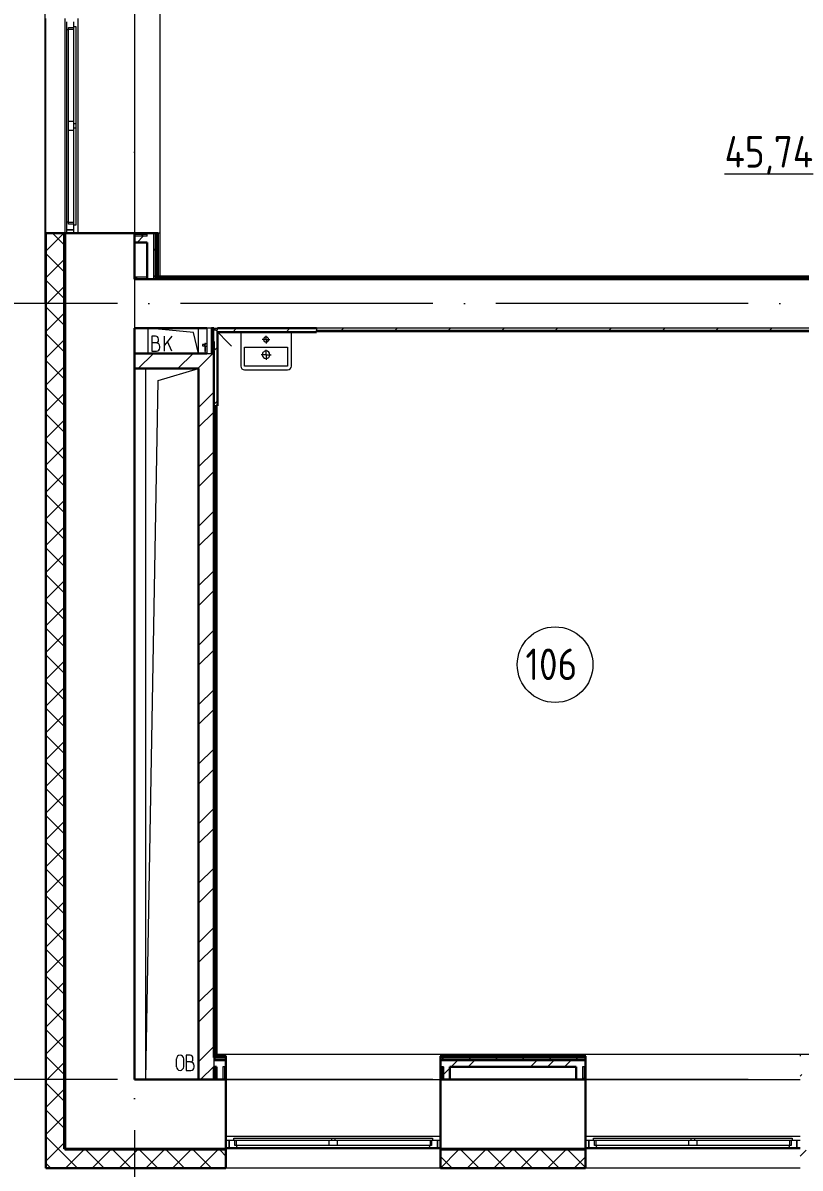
# Model space of a CAD drawing. Header units: millimetres. Extents: x -21010 to 105841, y -18351 to 135084.
# Drawn here: x -13623 to -7463, y -4227 to 4850 of the extents above; entities that cross this region are included whole.
import ezdxf

# ---------------------------------------------------------------- set-up
doc = ezdxf.new("R2010")
doc.units = ezdxf.units.MM
doc.linetypes.add('ADSK_Линия сетки', pattern=[2500, 2000, -250, 0, -250])
for name, color, linetype, lineweight in [('_ Окна', 7, 'Continuous', 9), ('Марки помещений', 7, 'Continuous', 9), ('Оборудование', 7, 'Continuous', 18), ('Ограждение', 7, 'Continuous', 9), ('Окна', 7, 'Continuous', 9), ('Оси', 7, 'Continuous', 9), ('Перекрытие', 7, 'Continuous', 18), ('Стены внутренние', 7, 'Continuous', 18), ('Стены наружные', 7, 'Continuous', 18), ('Стены штриховка', 7, 'Continuous', 13), ('Узлы', 7, 'Continuous', 18)]:
    doc.layers.add(name, color=color, linetype=linetype, lineweight=lineweight)
doc.styles.add('GOST Common_3', font='GOST_Common.ttf', dxfattribs={"height": 3.5})

# ---------------------------------------------------------------- blocks, each defined once
blk = doc.blocks.new('1 этаж 21082025')
at = {"lineweight": 18}
for p, q in [((-6532.3, -41078.4), (-6892, -41045)), ((-6892, -41245), (-6892, -41045)), ((-6833, -41107.3), (-6863, -41107.3)), ((-6863, -41107.3), (-6863, -41227.3)), ((-6703, -41107.3), (-6763, -41178.8)), ((-6763, -41227.3), (-6763, -41107.3)), ((-6492, -41245), (-6532.3, -41078.4)), ((-6829.6, -41160.6), (-6863, -41160.6)), ((-6809.6, -41140.6), (-6809.6, -41130.6)), ((-6799.6, -41200.6), (-6799.6, -41190.6)), ((-6703, -41227.3), (-6738.9, -41150.1)), ((-6863, -41227.3), (-6826.3, -41227.3)), ((-6910, -47000), (-6910, -41365)), ((-6811.7, -41459.8), (-6492, -41365)), ((-6910, -47000), (-6811.7, -41459.8)), ((-6667.7, -46898.8), (-6667.7, -46836.2)), ((-6610.3, -46898.8), (-6610.3, -46836.2)), ((-6560.1, -46807.5), (-6590.1, -46807.5)), ((-6590.1, -46807.5), (-6590.1, -46927.5)), ((-6536.8, -46840.9), (-6536.8, -46830.9)), ((-6556.8, -46860.9), (-6590.1, -46860.9)), ((-6590.1, -46927.5), (-6553.4, -46927.5)), ((-6526.8, -46900.9), (-6526.8, -46890.9))]:
    blk.add_line(p, q, dxfattribs=at)
for centre, radius, start, end in [((-6833, -41130.6), 23.3, 0, 90), ((-6829.6, -41140.6), 20, 270, 0), ((-6829.6, -41190.6), 30, 0, 90), ((-6826.3, -41200.6), 26.7, 270, 0), ((-6639, -46836.2), 28.7, 0, 180), ((-6560.1, -46830.9), 23.3, 0, 90), ((-6639, -46898.8), 28.7, 180, 0), ((-6556.8, -46840.9), 20, 270, 0), ((-6556.8, -46890.9), 30, 0, 90), ((-6553.4, -46900.9), 26.7, 270, 0)]:
    blk.add_arc(centre, radius, start, end, dxfattribs=at)
at = {"layer": '_ Окна', "lineweight": 18}
for p, q in [((-7540, -38615), (-7540, -38674.4)), ((-7523, -38661), (-7482, -38661)), ((-7523, -38673), (-7523, -38661)), ((-7482, -38653), (-7482, -38615)), ((-7540, -38674.4), (-7523, -38679)), ((-7523, -40201), (-7540, -40205.6)), ((-7540, -40205.6), (-7540, -40265)), ((-7523, -40219), (-7523, -40207)), ((-7540, -40265), (-7482, -40265)), ((-7482, -40219), (-7523, -40219)), ((-7482, -40265), (-7482, -40227)), ((-6212, -47482), (-6250, -47482)), ((-6250, -47482), (-6250, -47540)), ((-6250, -47540), (-6190.6, -47540)), ((-6204, -47523), (-6204, -47482)), ((-6192, -47523), (-6204, -47523)), ((-6190.6, -47540), (-6186, -47523)), ((-4664, -47523), (-4659.4, -47540)), ((-4659.4, -47540), (-4600, -47540)), ((-4646, -47523), (-4658, -47523)), ((-4646, -47482), (-4646, -47523)), ((-4600, -47482), (-4638, -47482)), ((-4600, -47540), (-4600, -47482)), ((-3362, -47482), (-3400, -47482)), ((-3400, -47482), (-3400, -47540)), ((-3400, -47540), (-3340.6, -47540)), ((-3354, -47523), (-3354, -47482)), ((-3342, -47523), (-3354, -47523)), ((-3340.6, -47540), (-3336, -47523)), ((-1814, -47523), (-1809.4, -47540)), ((-1809.4, -47540), (-1750, -47540)), ((-1796, -47523), (-1808, -47523)), ((-1796, -47482), (-1796, -47523)), ((-1750, -47482), (-1788, -47482)), ((-1750, -47540), (-1750, -47482))]:
    blk.add_line(p, q, dxfattribs=at)
at = {"layer": '_ Окна'}
for p, q in [((-7482, -40265), (-7540, -40265)), ((-7540, -40265), (-7540, -40290)), ((-7482, -40290), (-7482, -40265)), ((-6250, -47482), (-6275, -47482)), ((-6275, -47540), (-6250, -47540)), ((-6250, -47540), (-6250, -47482)), ((-4575, -47482), (-4600, -47482)), ((-4600, -47482), (-4600, -47540)), ((-4600, -47540), (-4575, -47540)), ((-3400, -47482), (-3425, -47482)), ((-3425, -47540), (-3400, -47540)), ((-3400, -47540), (-3400, -47482)), ((-1725, -47482), (-1750, -47482)), ((-1750, -47482), (-1750, -47540)), ((-1750, -47540), (-1725, -47540))]:
    blk.add_line(p, q, dxfattribs=at)
at = {"layer": 'Марки помещений'}
blk.add_circle((-3666.7, -43711.5), 300, dxfattribs=at)
at = {"layer": 'Оборудование'}
for p, q in [((-6390.6, -41045), (-6427, -41045)), ((-6427, -41045), (-6427, -41245)), ((-6389.7, -41244.1), (-6389.7, -41045.9)), ((-6380, -41052), (-6389.7, -41052)), ((-6380, -41073), (-6378.6, -41073)), ((-6378.5, -41073), (-6380, -41073)), ((-6379, -41237), (-6379, -41053)), ((-6372, -41064), (-6377.5, -41064)), ((-6372, -41045), (-6230.6, -41186.4)), ((-6372, -41226), (-6372, -41064)), ((-6444.9, -41172.4), (-6462.3, -41172.4)), ((-6462.3, -41172.4), (-6462.3, -41184.6)), ((-6462.3, -41184.6), (-6444.9, -41184.6)), ((-6442.9, -41170.4), (-6444.9, -41172.4)), ((-6444.9, -41172.4), (-6444.9, -41184.6)), ((-6444.9, -41184.6), (-6442.9, -41186.6)), ((-6427, -41168.9), (-6442.9, -41168.9)), ((-6442.9, -41168.9), (-6442.9, -41188.2)), ((-6442.9, -41188.2), (-6427, -41188.2)), ((-6437.4, -41165.4), (-6442.4, -41165.4)), ((-6442.4, -41165.4), (-6442.4, -41173.7)), ((-6442.4, -41183.3), (-6442.4, -41229.2)), ((-6437.4, -41173.7), (-6437.4, -41165.4)), ((-6437.4, -41229.2), (-6437.4, -41183.3)), ((-6370, -41148.5), (-6372, -41148.5)), ((-6370, -41152.5), (-6370, -41148.5)), ((-6370, -41152.5), (-6370, -41213)), ((-6442.4, -41229.2), (-6437.4, -41229.2)), ((-6427, -41245), (-6390.6, -41245)), ((-6389.7, -41238), (-6380, -41238)), ((-6378.6, -41217), (-6380, -41217)), ((-6378.6, -41217), (-6380, -41217)), ((-6377.5, -41226), (-6372, -41226)), ((-6372, -41217), (-6370, -41217)), ((-6370, -41217), (-6370, -41213))]:
    blk.add_line(p, q, dxfattribs=at)
for points, knots in [([(-6389.7, -41045.9), (-6389.7, -41045.8), (-6389.7, -41045.7), (-6389.8, -41045.5), (-6389.9, -41045.4), (-6390, -41045.2), (-6390.2, -41045.1), (-6390.4, -41045), (-6390.5, -41045), (-6390.6, -41045)], [-1, -1, -1, -1, -0.833333, -0.75, -0.583333, -0.458333, -0.333333, -0.166667, 0, 0, 0, 0]), ([(-6379, -41053), (-6379, -41052.9), (-6379, -41052.7), (-6379.1, -41052.6), (-6379.1, -41052.5), (-6379.2, -41052.4), (-6379.3, -41052.2), (-6379.5, -41052.1), (-6379.7, -41052), (-6379.9, -41052), (-6380, -41052)], [-1, -1, -1, -1, -0.833333, -0.75, -0.666667, -0.583333, -0.458333, -0.333333, -0.166667, 0, 0, 0, 0]), ([(-6377.5, -41064), (-6377.6, -41064), (-6377.8, -41064), (-6378.1, -41063.9), (-6378.2, -41063.8), (-6378.4, -41063.7), (-6378.6, -41063.6), (-6378.7, -41063.4), (-6378.8, -41063.2), (-6378.9, -41063.1), (-6379, -41062.8), (-6379, -41062.6), (-6379, -41062.5)], [-1, -1, -1, -1, -0.833333, -0.75, -0.666667, -0.583333, -0.5, -0.416667, -0.333333, -0.25, -0.166667, 0, 0, 0, 0]), ([(-6390.6, -41245), (-6390.5, -41245), (-6390.4, -41245), (-6390.2, -41244.9), (-6390, -41244.8), (-6389.9, -41244.6), (-6389.8, -41244.5), (-6389.7, -41244.3), (-6389.7, -41244.2), (-6389.7, -41244.1)], [0, 0, 0, 0, 0.166667, 0.333333, 0.458333, 0.583333, 0.708333, 0.833333, 1, 1, 1, 1]), ([(-6380, -41238), (-6379.9, -41238), (-6379.7, -41238), (-6379.5, -41237.9), (-6379.3, -41237.8), (-6379.2, -41237.6), (-6379.1, -41237.5), (-6379.1, -41237.4), (-6379, -41237.3), (-6379, -41237.1), (-6379, -41237)], [0, 0, 0, 0, 0.166667, 0.333333, 0.458333, 0.583333, 0.666667, 0.75, 0.833333, 1, 1, 1, 1]), ([(-6379, -41227.5), (-6379, -41227.4), (-6379, -41227.2), (-6378.9, -41226.9), (-6378.8, -41226.8), (-6378.7, -41226.6), (-6378.6, -41226.4), (-6378.4, -41226.3), (-6378.2, -41226.2), (-6378.1, -41226.1), (-6377.8, -41226), (-6377.6, -41226), (-6377.5, -41226)], [0, 0, 0, 0, 0.166667, 0.25, 0.333333, 0.416667, 0.5, 0.583333, 0.666667, 0.75, 0.833333, 1, 1, 1, 1])]:
    blk.add_open_spline(points, degree=3, knots=knots, dxfattribs=at)
at = {"layer": 'Ограждение'}
for p, q in [((-6800, -32930), (-6800, -40635)), ((-7450, -38590), (-7450, -40290)), ((-7000, -38590), (-7000, -40290)), ((-6800, -38590), (-6800, -40290)), ((-6800, -40290), (-6815, -40290)), ((-6900, -40640), (-7000, -40640)), ((-6800, -40630), (-1070, -40630)), ((-5557, -41070), (-170, -41070)), ((-6347, -41660), (-6347, -46800)), ((-6352, -46800), (1430, -46800)), ((-6275, -46815), (-6275, -46800)), ((-6275, -46800), (-4575, -46800)), ((-4575, -46800), (-4575, -46815)), ((-3425, -46815), (-3425, -46800)), ((-3425, -46800), (-1725, -46800)), ((-1725, -46800), (-1725, -46815)), ((-6357, -47000), (-6357, -46900)), ((-6275, -47000), (-4575, -47000)), ((-3425, -47000), (-1725, -47000)), ((-6275, -47450), (-4575, -47450)), ((-3425, -47450), (-1725, -47450))]:
    blk.add_line(p, q, dxfattribs=at)
at = {"layer": 'Окна'}
for p, q in [((-7482, -39425), (-7482, -38653)), ((-7482, -38653), (-7465, -38653)), ((-7465, -38653), (-7465, -39425)), ((-7540, -38674.4), (-7540, -40205.6)), ((-7523, -39405), (-7523, -38673)), ((-7523, -38673), (-7482, -38673)), ((-7523, -39475), (-7523, -39405)), ((-7482, -39405), (-7523, -39405)), ((-7523, -40207), (-7523, -39475)), ((-7523, -39475), (-7482, -39475)), ((-7482, -39455), (-7482, -39425)), ((-7465, -39425), (-7482, -39425)), ((-7482, -40227), (-7482, -39455)), ((-7482, -39455), (-7465, -39455)), ((-7465, -39425), (-7465, -39455)), ((-7465, -39455), (-7465, -40227)), ((-7482, -40207), (-7523, -40207)), ((-7465, -40227), (-7482, -40227)), ((-6212, -47465), (-5440, -47465)), ((-6212, -47482), (-6212, -47465)), ((-5440, -47465), (-5410, -47465)), ((-5440, -47465), (-5440, -47482)), ((-5410, -47465), (-4638, -47465)), ((-5410, -47482), (-5410, -47465)), ((-4638, -47465), (-4638, -47482)), ((-3362, -47465), (-2590, -47465)), ((-3362, -47482), (-3362, -47465)), ((-2590, -47465), (-2560, -47465)), ((-2590, -47465), (-2590, -47482)), ((-2560, -47465), (-1788, -47465)), ((-2560, -47482), (-2560, -47465)), ((-1788, -47465), (-1788, -47482)), ((-5440, -47482), (-6212, -47482)), ((-6192, -47523), (-6192, -47482)), ((-5460, -47523), (-6192, -47523)), ((-6190.6, -47540), (-4659.4, -47540)), ((-5460, -47482), (-5460, -47523)), ((-5390, -47523), (-5460, -47523)), ((-5410, -47482), (-5440, -47482)), ((-4638, -47482), (-5410, -47482)), ((-5390, -47523), (-5390, -47482)), ((-4658, -47523), (-5390, -47523)), ((-4658, -47482), (-4658, -47523)), ((-2590, -47482), (-3362, -47482)), ((-3342, -47523), (-3342, -47482)), ((-2610, -47523), (-3342, -47523)), ((-3340.6, -47540), (-1809.4, -47540)), ((-2610, -47482), (-2610, -47523)), ((-2540, -47523), (-2610, -47523)), ((-2560, -47482), (-2590, -47482)), ((-1788, -47482), (-2560, -47482)), ((-2540, -47523), (-2540, -47482)), ((-1808, -47523), (-2540, -47523)), ((-1808, -47482), (-1808, -47523))]:
    blk.add_line(p, q, dxfattribs=at)
at = {"layer": 'Оси', "linetype": 'ADSK_Линия сетки'}
for p, q in [((-7000, -29900), (-7000, -60626.1)), ((62867.3, -40850), (-14072.3, -40850)), ((62867.3, -47000), (-14072.3, -47000))]:
    blk.add_line(p, q, dxfattribs=at)
at = {"layer": 'Перекрытие', "color": 49, "true_color": 0x464646}
for p, q in [((-6892, -41245), (-6892, -41045)), ((-6910, -47000), (-6910, -41365))]:
    blk.add_line(p, q, dxfattribs=at)
at = {"layer": 'Стены внутренние'}
for p, q in [((-7702, -40290), (-7702, -38590)), ((-7550, -40290), (-7550, -38590)), ((-6372, -41045), (-6342, -41045)), ((-4575, -47550), (-6275, -47550)), ((-1725, -47550), (-3425, -47550)), ((-4575, -47702), (-6275, -47702)), ((-1725, -47702), (-3425, -47702))]:
    blk.add_line(p, q, dxfattribs=at)
at = {"layer": 'Стены внутренние', "lineweight": 30}
for p, q in [((-7702, -40290), (-7702, -47702)), ((-7560, -40290), (-7702, -40290)), ((-7000, -40290), (-7550, -40290)), ((-7550, -40290), (-7550, -47550)), ((-7000, -40655), (-7000, -40365)), ((-6900, -40655), (-7000, -40655)), ((-7000, -41245), (-7000, -41045)), ((-7000, -41045), (-6427, -41045)), ((-6390.4, -41045), (-6372, -41045)), ((-6342, -41045), (-5557, -41045)), ((-7000, -47000), (-7000, -41365)), ((-6492, -47000), (-7000, -47000)), ((-6350, -47000), (-6372, -47000)), ((-6275, -47550), (-6275, -47000)), ((-4575, -47000), (-4575, -47550)), ((-3500, -47000), (-4500, -47000)), ((-3425, -47550), (-3425, -47000)), ((-7550, -47550), (-6275, -47550)), ((-6275, -47702), (-6275, -47560)), ((-4575, -47550), (-3425, -47550)), ((-4575, -47560), (-4575, -47702)), ((-3425, -47702), (-3425, -47560)), ((-7702, -47702), (-6275, -47702)), ((-4575, -47702), (-3425, -47702))]:
    blk.add_line(p, q, dxfattribs=at)
at = {"layer": 'Стены внутренние', "linetype": 'Continuous', "lineweight": 9}
for p, q in [((-7700, -40431.6), (-7560, -40291.6)), ((-7669.4, -40292), (-7669.8, -40291.4)), ((-7560, -40381.9), (-7649.9, -40292)), ((-7700, -40374.7), (-7700, -40374.7)), ((-7560, -40594), (-7700, -40454)), ((-7700, -40643.7), (-7560, -40503.7)), ((-7560, -40806.1), (-7700, -40666.1)), ((-7700, -40679.5), (-7700, -40679.5)), ((-7700, -40855.8), (-7560, -40715.8)), ((-7560, -41018.3), (-7700, -40878.3)), ((-7700, -41068), (-7560, -40928)), ((-7700.1, -41051.6), (-7702, -41048.4)), ((-7560, -41230.4), (-7700, -41090.4)), ((-7700, -41280.1), (-7560, -41140.1)), ((-7700, -41255.1), (-7702, -41251.6)), ((-7700, -41289.1), (-7700, -41289.1)), ((-7560, -41442.5), (-7700, -41302.5)), ((-7700, -41492.2), (-7560, -41352.2)), ((-7700, -41492.3), (-7700, -41492.3)), ((-7560, -41654.7), (-7700, -41514.7)), ((-7700, -41704.4), (-7560, -41564.4)), ((-7700, -41715.9), (-7702, -41719.3)), ((-7560, -41866.8), (-7700, -41726.8)), ((-7700, -41916.5), (-7560, -41776.5)), ((-7700, -41797.1), (-7700, -41797.1)), ((-7560, -42078.9), (-7700, -41938.9)), ((-7700, -42128.6), (-7560, -41988.6)), ((-7560, -42291.1), (-7700, -42151.1)), ((-7700, -42340.8), (-7560, -42200.8)), ((-7560, -42503.2), (-7700, -42363.2)), ((-7700, -42406.7), (-7700, -42406.7)), ((-7700, -42552.9), (-7560, -42412.9)), ((-7560, -42715.3), (-7700, -42575.3)), ((-7700, -42609.9), (-7700, -42609.9)), ((-7700, -42765), (-7560, -42625)), ((-7560, -42927.5), (-7700, -42787.5)), ((-7700, -42977.2), (-7560, -42837.2)), ((-7700, -42914.7), (-7700, -42914.7)), ((-7560, -43139.6), (-7700, -42999.6)), ((-7700, -43189.3), (-7560, -43049.3)), ((-7700, -43138.3), (-7702, -43141.7)), ((-7560, -43351.7), (-7700, -43211.7)), ((-7700, -43401.4), (-7560, -43261.4)), ((-7560, -43563.8), (-7700, -43423.8)), ((-7700, -43613.6), (-7560, -43473.6)), ((-7700, -43490.3), (-7702, -43486.8)), ((-7700, -43524.3), (-7700, -43524.3)), ((-7560, -43776), (-7700, -43636)), ((-7700, -43825.7), (-7560, -43685.7)), ((-7700, -43727.5), (-7700, -43727.5)), ((-7560, -43988.1), (-7700, -43848.1)), ((-7700, -44037.8), (-7560, -43897.8)), ((-7700, -44032.3), (-7700, -44032.3)), ((-7560, -44200.2), (-7700, -44060.2)), ((-7700, -44249.9), (-7560, -44109.9)), ((-7560, -44412.4), (-7700, -44272.4)), ((-7700, -44462.1), (-7560, -44322.1)), ((-7560, -44624.5), (-7700, -44484.5)), ((-7700, -44674.2), (-7560, -44534.2)), ((-7700, -44641.9), (-7700, -44641.9)), ((-7560, -44836.6), (-7700, -44696.6)), ((-7700, -44886.3), (-7560, -44746.3)), ((-7700, -44845.1), (-7700, -44845.1)), ((-7560, -45048.8), (-7700, -44908.8)), ((-7700, -45098.5), (-7560, -44958.5)), ((-7560, -45260.9), (-7700, -45120.9)), ((-7700, -45149.9), (-7700, -45149.9)), ((-7700, -45310.6), (-7560, -45170.6)), ((-7700, -45373.5), (-7700.4, -45374.2)), ((-7560, -45473), (-7700, -45333)), ((-7700, -45522.7), (-7560, -45382.7)), ((-7560, -45685.2), (-7700, -45545.2)), ((-7700, -45734.9), (-7560, -45594.9)), ((-7700, -45725.5), (-7702, -45722)), ((-7560, -45897.3), (-7700, -45757.3)), ((-7700, -45759.5), (-7700, -45759.5)), ((-7700, -45947), (-7560, -45807)), ((-7700, -45962.7), (-7700, -45962.7)), ((-7560, -46109.4), (-7700, -45969.4)), ((-7700, -46159.1), (-7560, -46019.1)), ((-7560, -46321.6), (-7700, -46181.6)), ((-7700, -46371.3), (-7560, -46231.3)), ((-7700, -46267.5), (-7700, -46267.5)), ((-7560, -46533.7), (-7700, -46393.7)), ((-7700, -46583.4), (-7560, -46443.4)), ((-7560, -46745.8), (-7700, -46605.8)), ((-7700, -46795.5), (-7560, -46655.5)), ((-7560, -46958), (-7700, -46818)), ((-7700, -47007.7), (-7560, -46867.7)), ((-7700, -46877.1), (-7700, -46877.1)), ((-7560, -47170.1), (-7700, -47030.1)), ((-7700, -47219.8), (-7560, -47079.8)), ((-7700, -47080.3), (-7700, -47080.3)), ((-7560, -47382.2), (-7700, -47242.2)), ((-7700, -47431.9), (-7560, -47291.9)), ((-7700, -47385.1), (-7700, -47385.1)), ((-7604.4, -47550), (-7700, -47454.4)), ((-7700, -47644.1), (-7605.9, -47550)), ((-7605.9, -47550), (-7560, -47504.1)), ((-7454.4, -47700), (-7604.4, -47550)), ((-7543.8, -47700), (-7403.8, -47560)), ((-7242.2, -47700), (-7382.2, -47560)), ((-7331.7, -47700), (-7191.7, -47560)), ((-7030.1, -47700), (-7170.1, -47560)), ((-7119.5, -47700), (-6979.5, -47560)), ((-6818, -47700), (-6958, -47560)), ((-6907.4, -47700), (-6767.4, -47560)), ((-6605.8, -47700), (-6745.8, -47560)), ((-6695.3, -47700), (-6555.3, -47560)), ((-6393.7, -47700), (-6533.7, -47560)), ((-6483.1, -47700), (-6343.1, -47560)), ((-6275, -47606.6), (-6321.6, -47560)), ((-4573, -47699), (-4434, -47560)), ((-4272.4, -47700), (-4412.4, -47560)), ((-4361.8, -47700), (-4221.8, -47560)), ((-4060.2, -47700), (-4200.2, -47560)), ((-4149.7, -47700), (-4009.7, -47560)), ((-3848.1, -47700), (-3988.1, -47560)), ((-3937.6, -47700), (-3797.6, -47560)), ((-3636, -47700), (-3776, -47560)), ((-3725.4, -47700), (-3585.4, -47560)), ((-3427, -47696.8), (-3563.8, -47560)), ((-1725, -47608.8), (-1676.2, -47560)), ((-4484.5, -47700), (-4575, -47609.5)), ((-3513.3, -47700), (-3425, -47611.7)), ((-7666.5, -47700), (-7700, -47666.5)), ((-7497.4, -47702), (-7498.1, -47700.7)), ((-6462.2, -47700), (-6463.4, -47702)), ((-3978.1, -47701.5), (-3979, -47700)), ((-3646.6, -47700), (-3647.8, -47702)), ((-3625.9, -47702), (-3627.1, -47700)), ((-3427, -47689.9), (-3425, -47689.9))]:
    blk.add_line(p, q, dxfattribs=at)
at = {"layer": 'Стены наружные'}
for p, q in [((-7707, -40840), (-7707, -38040)), ((-7707, -40290), (-7702, -40290)), ((-7000, -40647.5), (-6985, -40647.5)), ((-6985, -40640), (-6985, -40647.5)), ((-7702, -40840), (-7707, -40840)), ((-6492, -41245), (-6492, -41045)), ((-215, -41045), (-5557, -41045)), ((-6364.5, -46985), (-6357, -46985)), ((-6364.5, -47000), (-6364.5, -46985))]:
    blk.add_line(p, q, dxfattribs=at)
at = {"layer": 'Стены наружные', "lineweight": 30}
for p, q in [((-7550, -40290), (-7560, -40290)), ((-6815, -40290), (-7000, -40290)), ((-7000, -40290), (-7000, -40365)), ((-6815, -40635), (-6815, -40290)), ((-7000, -40365), (-6900, -40365)), ((-6900, -40365), (-6900, -40655)), ((-6900, -40655), (-1045, -40655)), ((-6820, -40640), (-6820, -40635)), ((-1060, -40640), (-6820, -40640)), ((-1065, -40635), (-6815, -40635)), ((-6372, -41045), (-6372, -41064)), ((-6342, -41075), (-5557, -41075)), ((-6342, -41660), (-6342, -41075)), ((-5557, -41065), (-160, -41065)), ((-5557, -41075), (-5557, -41065)), ((-6427, -41245), (-7000, -41245)), ((-7000, -41245), (-7000, -41365)), ((-6372, -41245), (-6390.4, -41245)), ((-6372, -41226), (-6372, -46825)), ((-7000, -41365), (-6492, -41365)), ((-6492, -41365), (-6492, -47000)), ((-6357, -46820), (-6357, -41660)), ((-6352, -46815), (-6352, -41660)), ((-6352, -41660), (-6342, -41660)), ((-6372, -46825), (-6357, -46825)), ((-6275, -46815), (-6352, -46815)), ((-6275, -47000), (-6275, -46815)), ((-4575, -46815), (-4575, -47000)), ((-3425, -46815), (-4575, -46815)), ((-3425, -47000), (-3425, -46815)), ((-6372, -47000), (-6372, -46900)), ((-6372, -46900), (-6350, -46900)), ((-6350, -46900), (-6350, -47000)), ((-4500, -46900), (-3500, -46900)), ((-4500, -47000), (-4500, -46900)), ((-3500, -46900), (-3500, -47000)), ((-6492, -47000), (-6372, -47000)), ((-6350, -47000), (-6275, -47000)), ((-4575, -47000), (-4500, -47000)), ((-3500, -47000), (-3425, -47000)), ((-6275, -47560), (-6275, -47550)), ((-4575, -47550), (-4575, -47560)), ((-3425, -47560), (-3425, -47550))]:
    blk.add_line(p, q, dxfattribs=at)
at = {"layer": 'Стены наружные', "linetype": 'Continuous', "lineweight": 9}
for p, q in [((-6947, -40315), (-6934.5, -40302.5)), ((-6934.5, -40302.5), (-6922, -40290)), ((-7550, -40360.3), (-7560, -40360.3)), ((-6980.2, -40365), (-6930.2, -40315)), ((-6820, -40329.4), (-6815, -40324.4)), ((-7550, -40460.3), (-7560, -40460.3)), ((-6850, -40430.1), (-6837.5, -40417.6)), ((-6837.5, -40417.6), (-6825, -40405.1)), ((-6825, -40405.1), (-6820, -40400.1)), ((-6820, -40400.1), (-6815, -40395.1)), ((-6820, -40470.8), (-6815, -40465.8)), ((-7550, -40560.3), (-7560, -40560.3)), ((-6820, -40541.5), (-6815, -40536.5)), ((-7550, -40660.3), (-7560, -40660.3)), ((-6850, -40642.2), (-6837.5, -40629.7)), ((-6837.5, -40629.7), (-6825, -40617.2)), ((-6820, -40612.2), (-6815, -40607.2)), ((-6777.1, -40640), (-6772.1, -40635)), ((-6706.3, -40640), (-6701.3, -40635)), ((-6664, -40655), (-6664, -40640)), ((-6635.6, -40640), (-6630.6, -40635)), ((-6564.9, -40640), (-6559.9, -40635)), ((-6494.2, -40640), (-6489.2, -40635)), ((-6423.5, -40640), (-6418.5, -40635)), ((-6352.8, -40640), (-6347.8, -40635)), ((-6282.1, -40640), (-6277.1, -40635)), ((-6211.4, -40640), (-6206.4, -40635)), ((-6140.7, -40640), (-6135.7, -40635)), ((-6070, -40640), (-6065, -40635)), ((-6064, -40655), (-6064, -40640)), ((-5999.2, -40640), (-5994.2, -40635)), ((-5928.5, -40640), (-5923.5, -40635)), ((-5857.8, -40640), (-5852.8, -40635)), ((-5787.1, -40640), (-5782.1, -40635)), ((-5716.4, -40640), (-5711.4, -40635)), ((-5645.7, -40640), (-5640.7, -40635)), ((-5575, -40640), (-5570, -40635)), ((-5504.3, -40640), (-5499.3, -40635)), ((-5464, -40655), (-5464, -40640)), ((-5433.6, -40640), (-5428.6, -40635)), ((-5362.8, -40640), (-5357.8, -40635)), ((-5292.1, -40640), (-5287.1, -40635)), ((-5221.4, -40640), (-5216.4, -40635)), ((-5150.7, -40640), (-5145.7, -40635)), ((-5080, -40640), (-5075, -40635)), ((-5009.3, -40640), (-5004.3, -40635)), ((-4938.6, -40640), (-4933.6, -40635)), ((-4867.9, -40640), (-4862.9, -40635)), ((-4864, -40655), (-4864, -40640)), ((-4797.2, -40640), (-4792.2, -40635)), ((-4726.4, -40640), (-4721.4, -40635)), ((-4655.7, -40640), (-4650.7, -40635)), ((-4585, -40640), (-4580, -40635)), ((-4514.3, -40640), (-4509.3, -40635)), ((-4443.6, -40640), (-4438.6, -40635)), ((-4372.9, -40640), (-4367.9, -40635)), ((-4302.2, -40640), (-4297.2, -40635)), ((-4264, -40655), (-4264, -40640)), ((-4231.5, -40640), (-4226.5, -40635)), ((-4160.8, -40640), (-4155.8, -40635)), ((-4090.1, -40640), (-4085.1, -40635)), ((-4019.3, -40640), (-4014.3, -40635)), ((-3948.6, -40640), (-3943.6, -40635)), ((-3877.9, -40640), (-3872.9, -40635)), ((-3807.2, -40640), (-3802.2, -40635)), ((-3736.5, -40640), (-3731.5, -40635)), ((-3665.8, -40640), (-3660.8, -40635)), ((-3664, -40655), (-3664, -40640)), ((-3595.1, -40640), (-3590.1, -40635)), ((-3524.4, -40640), (-3519.4, -40635)), ((-3453.7, -40640), (-3448.7, -40635)), ((-3382.9, -40640), (-3377.9, -40635)), ((-3312.2, -40640), (-3307.2, -40635)), ((-3241.5, -40640), (-3236.5, -40635)), ((-3170.8, -40640), (-3165.8, -40635)), ((-3100.1, -40640), (-3095.1, -40635)), ((-3064, -40655), (-3064, -40640)), ((-3029.4, -40640), (-3024.4, -40635)), ((-2958.7, -40640), (-2953.7, -40635)), ((-2888, -40640), (-2883, -40635)), ((-2817.3, -40640), (-2812.3, -40635)), ((-2746.5, -40640), (-2741.5, -40635)), ((-2675.8, -40640), (-2670.8, -40635)), ((-2605.1, -40640), (-2600.1, -40635)), ((-2534.4, -40640), (-2529.4, -40635)), ((-2464, -40655), (-2464, -40640)), ((-2463.7, -40640), (-2458.7, -40635)), ((-2393, -40640), (-2388, -40635)), ((-2322.3, -40640), (-2317.3, -40635)), ((-2251.6, -40640), (-2246.6, -40635)), ((-2180.9, -40640), (-2175.9, -40635)), ((-2110.2, -40640), (-2105.2, -40635)), ((-2039.4, -40640), (-2034.4, -40635)), ((-1968.7, -40640), (-1963.7, -40635)), ((-1898, -40640), (-1893, -40635)), ((-1864, -40655), (-1864, -40640)), ((-1827.3, -40640), (-1822.3, -40635)), ((-1756.6, -40640), (-1751.6, -40635)), ((-7550, -40760.3), (-7560, -40760.3)), ((-7550, -40860.3), (-7560, -40860.3)), ((-7550, -40960.3), (-7560, -40960.3)), ((-7550, -41060.3), (-7560, -41060.3)), ((-6222.1, -41075), (-6192.1, -41045)), ((-5797.8, -41075), (-5767.8, -41045)), ((-5505, -41065), (-5500, -41060)), ((-5434.3, -41065), (-5429.3, -41060)), ((-5363.6, -41065), (-5358.6, -41060)), ((-5358.6, -41060), (-5343.6, -41045)), ((-5292.9, -41065), (-5287.9, -41060)), ((-5222.2, -41065), (-5217.2, -41060)), ((-5151.4, -41065), (-5146.4, -41060)), ((-5080.7, -41065), (-5075.7, -41060)), ((-5010, -41065), (-5005, -41060)), ((-4939.3, -41065), (-4934.3, -41060)), ((-4934.3, -41060), (-4919.3, -41045)), ((-4868.6, -41065), (-4863.6, -41060)), ((-4797.9, -41065), (-4792.9, -41060)), ((-4727.2, -41065), (-4722.2, -41060)), ((-4656.5, -41065), (-4651.5, -41060)), ((-4585.8, -41065), (-4580.8, -41060)), ((-4515.1, -41065), (-4510.1, -41060)), ((-4510.1, -41060), (-4495.1, -41045)), ((-4444.3, -41065), (-4439.3, -41060)), ((-4373.6, -41065), (-4368.6, -41060)), ((-4302.9, -41065), (-4297.9, -41060)), ((-4232.2, -41065), (-4227.2, -41060)), ((-4161.5, -41065), (-4156.5, -41060)), ((-4090.8, -41065), (-4085.8, -41060)), ((-4085.8, -41060), (-4070.8, -41045)), ((-4020.1, -41065), (-4015.1, -41060)), ((-3949.4, -41065), (-3944.4, -41060)), ((-3878.7, -41065), (-3873.7, -41060)), ((-3807.9, -41065), (-3802.9, -41060)), ((-3737.2, -41065), (-3732.2, -41060)), ((-3666.5, -41065), (-3661.5, -41060)), ((-3661.5, -41060), (-3646.5, -41045)), ((-3595.8, -41065), (-3590.8, -41060)), ((-3525.1, -41065), (-3520.1, -41060)), ((-3454.4, -41065), (-3449.4, -41060)), ((-3383.7, -41065), (-3378.7, -41060)), ((-3313, -41065), (-3308, -41060)), ((-3242.3, -41065), (-3237.3, -41060)), ((-3237.3, -41060), (-3222.3, -41045)), ((-3171.5, -41065), (-3166.5, -41060)), ((-3100.8, -41065), (-3095.8, -41060)), ((-3030.1, -41065), (-3025.1, -41060)), ((-2959.4, -41065), (-2954.4, -41060)), ((-2888.7, -41065), (-2883.7, -41060)), ((-2818, -41065), (-2813, -41060)), ((-2813, -41060), (-2798, -41045)), ((-2747.3, -41065), (-2742.3, -41060)), ((-2676.6, -41065), (-2671.6, -41060)), ((-2605.9, -41065), (-2600.9, -41060)), ((-2535.2, -41065), (-2530.2, -41060)), ((-2464.4, -41065), (-2459.4, -41060)), ((-2393.7, -41065), (-2388.7, -41060)), ((-2388.7, -41060), (-2373.7, -41045)), ((-2323, -41065), (-2318, -41060)), ((-2252.3, -41065), (-2247.3, -41060)), ((-2181.6, -41065), (-2176.6, -41060)), ((-2110.9, -41065), (-2105.9, -41060)), ((-2040.2, -41065), (-2035.2, -41060)), ((-1969.5, -41065), (-1964.5, -41060)), ((-1964.5, -41060), (-1949.5, -41045)), ((-1898.8, -41065), (-1893.8, -41060)), ((-1828, -41065), (-1823, -41060)), ((-1757.3, -41065), (-1752.3, -41060)), ((-7550, -41160.3), (-7560, -41160.3)), ((-6372, -41224.9), (-6342, -41194.9)), ((-7550, -41260.3), (-7560, -41260.3)), ((-6970.1, -41365), (-6850.1, -41245)), ((-6655.8, -41365), (-6535.8, -41245)), ((-6492, -41358.3), (-6378.7, -41245)), ((-7550, -41360.3), (-7560, -41360.3)), ((-6498.7, -41365), (-6492, -41358.3)), ((-7550, -41460.3), (-7560, -41460.3)), ((-7550, -41560.3), (-7560, -41560.3)), ((-6492, -41672.6), (-6372, -41552.6)), ((-7550, -41660.3), (-7560, -41660.3)), ((-6372, -41649.2), (-6342, -41619.2)), ((-6492, -41829.8), (-6372, -41709.8)), ((-6357, -41704.9), (-6352, -41699.9)), ((-7550, -41760.3), (-7560, -41760.3)), ((-6357, -41775.6), (-6352, -41770.6)), ((-6357, -41846.3), (-6352, -41841.3)), ((-7550, -41860.3), (-7560, -41860.3)), ((-6357, -41917), (-6352, -41912)), ((-7550, -41960.3), (-7560, -41960.3)), ((-6492, -42144.1), (-6372, -42024.1)), ((-6357, -41987.7), (-6352, -41982.7)), ((-7550, -42060.3), (-7560, -42060.3)), ((-6372, -42073.4), (-6357, -42058.4)), ((-6357, -42058.4), (-6352, -42053.4)), ((-7550, -42160.3), (-7560, -42160.3)), ((-6492, -42301.3), (-6372, -42181.3)), ((-6357, -42129.1), (-6352, -42124.1)), ((-6357, -42199.8), (-6352, -42194.8)), ((-7550, -42260.3), (-7560, -42260.3)), ((-6357, -42270.6), (-6352, -42265.6)), ((-7550, -42360.3), (-7560, -42360.3)), ((-6357, -42341.3), (-6352, -42336.3)), ((-7550, -42460.3), (-7560, -42460.3)), ((-6372, -42497.7), (-6357, -42482.7)), ((-6357, -42412), (-6352, -42407)), ((-6357, -42482.7), (-6352, -42477.7)), ((-7550, -42560.3), (-7560, -42560.3)), ((-6492, -42615.6), (-6372, -42495.6)), ((-6357, -42553.4), (-6352, -42548.4)), ((-7550, -42660.3), (-7560, -42660.3)), ((-6492, -42772.7), (-6372, -42652.7)), ((-6357, -42624.1), (-6352, -42619.1)), ((-6357, -42694.8), (-6352, -42689.8)), ((-7550, -42760.3), (-7560, -42760.3)), ((-6357, -42765.5), (-6352, -42760.5)), ((-6357, -42836.2), (-6352, -42831.2)), ((-7550, -42860.3), (-7560, -42860.3)), ((-6372, -42921.9), (-6357, -42906.9)), ((-6357, -42906.9), (-6352, -42901.9)), ((-7550, -42960.3), (-7560, -42960.3)), ((-6492, -43087), (-6372, -42967)), ((-6357, -42977.7), (-6352, -42972.7)), ((-7550, -43060.3), (-7560, -43060.3)), ((-6357, -43048.4), (-6352, -43043.4)), ((-6357, -43119.1), (-6352, -43114.1)), ((-7550, -43160.3), (-7560, -43160.3)), ((-6492, -43244.2), (-6372, -43124.2)), ((-6357, -43189.8), (-6352, -43184.8)), ((-7550, -43260.3), (-7560, -43260.3)), ((-6357, -43260.5), (-6352, -43255.5)), ((-7550, -43360.3), (-7560, -43360.3)), ((-6372, -43346.2), (-6357, -43331.2)), ((-6357, -43331.2), (-6352, -43326.2)), ((-7550, -43460.3), (-7560, -43460.3)), ((-6492, -43558.5), (-6372, -43438.5)), ((-6357, -43401.9), (-6352, -43396.9)), ((-6357, -43472.6), (-6352, -43467.6)), ((-7550, -43560.3), (-7560, -43560.3)), ((-6357, -43543.3), (-6352, -43538.3)), ((-7550, -43660.3), (-7560, -43660.3)), ((-6492, -43715.6), (-6372, -43595.6)), ((-6357, -43614.1), (-6352, -43609.1)), ((-6357, -43684.8), (-6352, -43679.8)), ((-6357, -43755.5), (-6352, -43750.5)), ((-7550, -43760.3), (-7560, -43760.3)), ((-6372, -43770.5), (-6357, -43755.5)), ((-6357, -43826.2), (-6352, -43821.2)), ((-7550, -43860.3), (-7560, -43860.3)), ((-6492, -44030), (-6372, -43910)), ((-6357, -43896.9), (-6352, -43891.9)), ((-7550, -43960.3), (-7560, -43960.3)), ((-6357, -43967.6), (-6352, -43962.6)), ((-7550, -44060.3), (-7560, -44060.3)), ((-6492, -44187.1), (-6372, -44067.1)), ((-6357, -44038.3), (-6352, -44033.3)), ((-6357, -44109), (-6352, -44104)), ((-7550, -44160.3), (-7560, -44160.3)), ((-6372, -44194.7), (-6357, -44179.7)), ((-6357, -44179.7), (-6352, -44174.7)), ((-7550, -44260.3), (-7560, -44260.3)), ((-6357, -44250.5), (-6352, -44245.5)), ((-7550, -44360.3), (-7560, -44360.3)), ((-6492, -44501.4), (-6372, -44381.4)), ((-6357, -44321.2), (-6352, -44316.2)), ((-6357, -44391.9), (-6352, -44386.9)), ((-7550, -44460.3), (-7560, -44460.3)), ((-6357, -44462.6), (-6352, -44457.6)), ((-7550, -44560.3), (-7560, -44560.3)), ((-6492, -44658.6), (-6372, -44538.6)), ((-6357, -44533.3), (-6352, -44528.3)), ((-7550, -44660.3), (-7560, -44660.3)), ((-6372, -44619), (-6357, -44604)), ((-6357, -44604), (-6352, -44599)), ((-6357, -44674.7), (-6352, -44669.7)), ((-6357, -44745.4), (-6352, -44740.4)), ((-7550, -44760.3), (-7560, -44760.3)), ((-6357, -44816.1), (-6352, -44811.1)), ((-7550, -44860.3), (-7560, -44860.3)), ((-6492, -44972.9), (-6372, -44852.9)), ((-6357, -44886.8), (-6352, -44881.8)), ((-7550, -44960.3), (-7560, -44960.3)), ((-6492, -45130), (-6372, -45010)), ((-6357, -44957.6), (-6352, -44952.6)), ((-6357, -45028.3), (-6352, -45023.3)), ((-7550, -45060.3), (-7560, -45060.3)), ((-6372, -45043.3), (-6357, -45028.3)), ((-6357, -45099), (-6352, -45094)), ((-7550, -45160.3), (-7560, -45160.3)), ((-6357, -45169.7), (-6352, -45164.7)), ((-7550, -45260.3), (-7560, -45260.3)), ((-6357, -45240.4), (-6352, -45235.4)), ((-7550, -45360.3), (-7560, -45360.3)), ((-6492, -45444.3), (-6372, -45324.3)), ((-6357, -45311.1), (-6352, -45306.1)), ((-6357, -45381.8), (-6352, -45376.8)), ((-7550, -45460.3), (-7560, -45460.3)), ((-6372, -45467.5), (-6357, -45452.5)), ((-6357, -45452.5), (-6352, -45447.5)), ((-7550, -45560.3), (-7560, -45560.3)), ((-6492, -45601.5), (-6372, -45481.5)), ((-6357, -45523.2), (-6352, -45518.2)), ((-6357, -45594), (-6352, -45589)), ((-6357, -45664.7), (-6352, -45659.7)), ((-7550, -45660.3), (-7560, -45660.3)), ((-6357, -45735.4), (-6352, -45730.4)), ((-7550, -45760.3), (-7560, -45760.3)), ((-6492, -45915.8), (-6372, -45795.8)), ((-6357, -45806.1), (-6352, -45801.1)), ((-7550, -45860.3), (-7560, -45860.3)), ((-6372, -45891.8), (-6357, -45876.8)), ((-6357, -45876.8), (-6352, -45871.8)), ((-7550, -45960.3), (-7560, -45960.3)), ((-6492, -46073), (-6372, -45953)), ((-6357, -45947.5), (-6352, -45942.5)), ((-6357, -46018.2), (-6352, -46013.2)), ((-7550, -46060.3), (-7560, -46060.3)), ((-6357, -46088.9), (-6352, -46083.9)), ((-7550, -46160.3), (-7560, -46160.3)), ((-6357, -46159.6), (-6352, -46154.6)), ((-7550, -46260.3), (-7560, -46260.3)), ((-6492, -46387.3), (-6372, -46267.3)), ((-6357, -46230.3), (-6352, -46225.3)), ((-7550, -46360.3), (-7560, -46360.3)), ((-6372, -46316.1), (-6357, -46301.1)), ((-6357, -46301.1), (-6352, -46296.1)), ((-6357, -46371.8), (-6352, -46366.8)), ((-7550, -46460.3), (-7560, -46460.3)), ((-6492, -46544.4), (-6372, -46424.4)), ((-6357, -46442.5), (-6352, -46437.5)), ((-7550, -46560.3), (-7560, -46560.3)), ((-6357, -46513.2), (-6352, -46508.2)), ((-6357, -46583.9), (-6352, -46578.9)), ((-6357, -46654.6), (-6352, -46649.6)), ((-7550, -46660.3), (-7560, -46660.3)), ((-6492, -46858.7), (-6372, -46738.7)), ((-6372, -46740.3), (-6357, -46725.3)), ((-6357, -46725.3), (-6352, -46720.3)), ((-7550, -46760.3), (-7560, -46760.3)), ((-6357, -46796), (-6352, -46791)), ((-6310.3, -46820), (-6305.3, -46815)), ((-4572.5, -46850), (-4560, -46837.5)), ((-4560, -46837.5), (-4547.5, -46825)), ((-4542.5, -46820), (-4537.5, -46815)), ((-4471.8, -46820), (-4466.8, -46815)), ((-4401.1, -46820), (-4396.1, -46815)), ((-4360.4, -46850), (-4347.9, -46837.5)), ((-4347.9, -46837.5), (-4335.4, -46825)), ((-4335.4, -46825), (-4330.4, -46820)), ((-4330.4, -46820), (-4325.4, -46815)), ((-4259.6, -46820), (-4254.6, -46815)), ((-4188.9, -46820), (-4183.9, -46815)), ((-4148.2, -46850), (-4135.7, -46837.5)), ((-4135.7, -46837.5), (-4123.2, -46825)), ((-4118.2, -46820), (-4113.2, -46815)), ((-4047.5, -46820), (-4042.5, -46815)), ((-3976.8, -46820), (-3971.8, -46815)), ((-3936.1, -46850), (-3923.6, -46837.5)), ((-3923.6, -46837.5), (-3911.1, -46825)), ((-3911.1, -46825), (-3906.1, -46820)), ((-3906.1, -46820), (-3901.1, -46815)), ((-3835.4, -46820), (-3830.4, -46815)), ((-3764.7, -46820), (-3759.7, -46815)), ((-3724, -46850), (-3711.5, -46837.5)), ((-3711.5, -46837.5), (-3699, -46825)), ((-3694, -46820), (-3689, -46815)), ((-3623.2, -46820), (-3618.2, -46815)), ((-3552.5, -46820), (-3547.5, -46815)), ((-3511.8, -46850), (-3499.3, -46837.5)), ((-3499.3, -46837.5), (-3486.8, -46825)), ((-3486.8, -46825), (-3481.8, -46820)), ((-3481.8, -46820), (-3476.8, -46815)), ((-7550, -46860.3), (-7560, -46860.3)), ((-6476.1, -47000), (-6372, -46895.9)), ((-4550, -46959.7), (-4500, -46909.7)), ((-4490.3, -46900), (-4440.3, -46850)), ((-4355.3, -46900), (-4305.3, -46850)), ((-3861.9, -46900), (-3811.9, -46850)), ((-3726.9, -46900), (-3676.9, -46850)), ((-3592, -46900), (-3542, -46850)), ((-7550, -46960.3), (-7560, -46960.3)), ((-3449.7, -47000), (-3437.5, -46987.8)), ((-3437.5, -46987.8), (-3425, -46975.3)), ((-1725, -46972.4), (-1712.5, -46959.9)), ((-7550, -47060.3), (-7560, -47060.3)), ((-7550, -47160.3), (-7560, -47160.3)), ((-7550, -47260.3), (-7560, -47260.3)), ((-7550, -47360.3), (-7560, -47360.3)), ((-7550, -47460.3), (-7560, -47460.3))]:
    blk.add_line(p, q, dxfattribs=at)
at = {"layer": 'Стены штриховка'}
for p, q in [((-7700, -40292), (-7700, -47702)), ((-7626, -40292), (-7700, -40292)), ((-7626, -40292), (-7626, -40290)), ((-7560, -47550), (-7560, -40290)), ((-6900, -40302.5), (-7000, -40302.5)), ((-6900, -40315), (-6900, -40290)), ((-6850, -40290), (-6850, -40655)), ((-6837.5, -40290), (-6837.5, -40655)), ((-6825, -40290), (-6825, -40655)), ((-6820, -40635), (-6820, -40290)), ((-6900, -40315), (-7000, -40315)), ((-6820, -40640), (-6820, -40655)), ((-6342, -41060), (-6372, -41060)), ((-6342, -41060), (-6342, -41045)), ((-5557, -41045), (-5557, -41065)), ((-5557, -41060), (-160, -41060)), ((-6352, -41660), (-6372, -41660)), ((-6372, -46825), (-6372, -46900)), ((-6372, -46837.5), (-6275, -46837.5)), ((-6275, -46820), (-6357, -46820)), ((-6357, -46825), (-6275, -46825)), ((-3425, -46820), (-4575, -46820)), ((-4575, -46825), (-3425, -46825)), ((-4575, -46837.5), (-3425, -46837.5)), ((-6372, -46850), (-6275, -46850)), ((-6275, -46900), (-6300, -46900)), ((-6300, -46900), (-6300, -47000)), ((-6287.5, -46900), (-6287.5, -47000)), ((-4575, -46850), (-3425, -46850)), ((-4550, -46900), (-4575, -46900)), ((-4562.5, -46900), (-4562.5, -47000)), ((-4550, -46900), (-4550, -47000)), ((-3425, -46900), (-3450, -46900)), ((-3450, -46900), (-3450, -47000)), ((-3437.5, -46900), (-3437.5, -47000)), ((-7550, -47550), (-7560, -47550)), ((-7550, -47560), (-7550, -47550)), ((-6275, -47560), (-7550, -47560)), ((-3425, -47560), (-4575, -47560)), ((-6275, -47626), (-6277, -47626)), ((-6277, -47700), (-6277, -47626)), ((-4573, -47626), (-4575, -47626)), ((-4573, -47626), (-4573, -47700)), ((-3425, -47626), (-3427, -47626)), ((-3427, -47700), (-3427, -47626)), ((-7702, -47700), (-6277, -47700)), ((-4573, -47700), (-3427, -47700))]:
    blk.add_line(p, q, dxfattribs=at)
at = {"layer": 'Узлы', "lineweight": 9}
for p, q in [((-6157, -41075), (-6157, -41345)), ((-5957, -41135), (-5957, -41105)), ((-5757, -41345), (-5757, -41075)), ((-5957, -41135), (-5987, -41135)), ((-5957, -41135), (-5957, -41165)), ((-5957, -41135), (-5927, -41135)), ((-5957, -41255), (-5997, -41255)), ((-5957, -41255), (-5957, -41215)), ((-5957, -41255), (-5957, -41295)), ((-5957, -41255), (-5917, -41255)), ((-6127, -41375), (-5957, -41375)), ((-5957, -41375), (-5787, -41375))]:
    blk.add_line(p, q, dxfattribs=at)
at = {"layer": 'Узлы'}
for p, q in [((-6127, -41345), (-6127, -41194.1)), ((-6127, -41194.1), (-5787, -41194.1)), ((-5787, -41194.1), (-5787, -41345)), ((-5787, -41345), (-6127, -41345))]:
    blk.add_line(p, q, dxfattribs=at)
at = {"layer": 'Узлы', "lineweight": 9}
for centre, radius, start, end in [((-5957, -41135), 20, 90, 180.01158), ((-5957, -41135), 20, 0, 90), ((-5957, -41135), 20, 180, 270), ((-5957, -41135), 20, 270, 0), ((-5957, -41255), 30, 90, 180.00772), ((-5957, -41255), 30, 180, 270), ((-5957, -41255), 30, 0, 90), ((-5957, -41255), 30, 270, 0)]:
    blk.add_arc(centre, radius, start, end, dxfattribs=at)
at = {"layer": 'Узлы'}
for centre, start, end in [((-6127, -41345), 180, 270), ((-5787, -41345), 270, 0)]:
    blk.add_arc(centre, 30, start, end, dxfattribs=at)
at = {"layer": 'Марки помещений', "style": 'GOST Common_3', "width": 0.9}
for s, p in [('%%U45,74', (-2323.6, -39771.3)), ('106', (-3901.6, -43833.7))]:
    blk.add_text(s, height=250, dxfattribs=at).set_placement(p)

msp = doc.modelspace()

# ---------------------------------------------------------------- block references
msp.add_blockref('1 этаж 21082025', (-5738, 43475))

doc.saveas('drawing.dxf')
